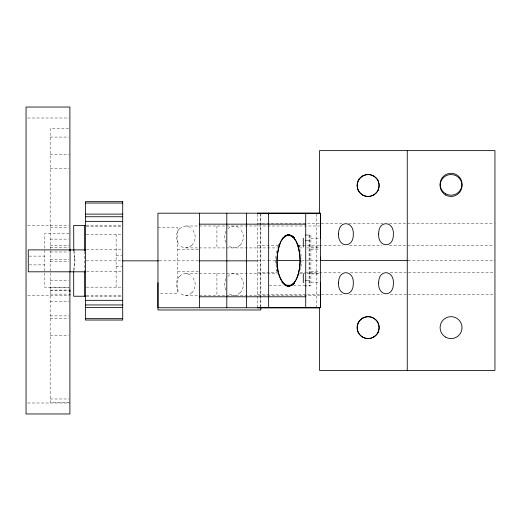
<?xml version="1.0" encoding="UTF-8"?>
<svg xmlns="http://www.w3.org/2000/svg" width="521" height="521" viewBox="0 0 521 521"><rect width="100%" height="100%" fill="white"/><g stroke="black" fill="none" stroke-linecap="round" stroke-linejoin="round"><path stroke-width="0.39" stroke-dasharray="2.6 1.95" d="M74.477 262.845L73.735 270.803M300.917 266.719L301.105 265.143A50.172 50.172 0 0 0 301.314 261.281M276.273 253.525L277.211 248.849M300.422 269.871L300.825 267.514M73.871 270.842L74.978 260.949L74.145 251.435M299.087 274.867L298.872 275.479M278.644 244.486L277.862 246.615L278.781 244.16M225.951 231.122L224.759 234.404A8.46 5.523 -90 0 0 224.759 239.504L225.951 242.786M225.951 278.696L224.759 281.978A8.46 5.523 -90 0 0 224.759 287.078L225.951 290.36M27.672 118L69.085 118M68.661 128.713L50.166 128.713L50.166 249.155M50.166 137.069L68.661 137.069M50.166 154.626L69.137 154.626M50.166 168.218L69.137 168.218M257.537 223.275L342.746 223.275M348.738 223.275L382.896 223.275M389.395 223.275L494.136 223.275M86.252 225.456L122.709 225.456M50.166 225.508L68.661 225.508M185.697 225.997L319.562 225.997M86.252 226.459L121.901 226.459M50.166 227.443L68.661 227.443M157.935 227.579L177.668 227.579L177.668 293.349L157.935 293.349M69.091 233.48L44.826 233.48L44.826 287.52L69.091 287.52M86.252 234.535L122.709 234.535M306.498 235.036L310.9 235.036L310.9 285.899L306.498 285.899M310.9 238.221L320.408 238.221M50.166 239.132L68.661 239.132M306.693 240.63L310.9 240.63M257.537 245.196L278.364 245.196M298.735 245.196L301.939 245.196M302.74 245.196L318.761 245.196M319.562 245.196L342.746 245.196M349.545 245.196L382.082 245.196M389.395 245.196L494.136 245.196M50.166 245.306L69.111 245.306M310.9 246.993L320.408 246.993M50.166 247.39L68.661 247.39M185.697 247.918L277.465 247.918M299.634 247.905L302.03 247.918M306.81 247.918L318.767 247.918M86.551 249.507L121.907 249.507M177.668 249.507L199.589 249.507M310.9 249.507L318.826 249.507M50.166 251.982L68.661 251.982M116.131 255.362L121.979 255.362M29.176 256.117L44.826 256.117M50.166 259.556L69.111 259.556M257.823 260.467L267.534 260.467M268.348 260.467L276.443 260.467M301.535 260.467L319.347 260.467M408.067 260.52L494.95 260.52M86.252 260.845L121.94 260.845M159.289 260.845L198.267 260.845M50.166 261.431L68.661 261.431M29.176 264.883L44.826 264.883M116.131 266.329L122.709 266.329M86.551 271.428L121.907 271.428M177.668 271.428L198.775 271.428M310.9 271.428L318.826 271.428M257.537 272.275L277.231 272.275M299.868 272.275L304.596 272.275M305.384 272.275L318.774 272.275M319.562 272.275L342.297 272.275M350.359 272.275L381.965 272.275M390.203 272.275L494.136 272.275M185.697 273.564L277.595 273.564M299.51 273.564L301.913 273.564M302.714 273.564L318.761 273.564M310.9 273.942L320.408 273.942M50.166 280.357L68.661 280.357M306.693 280.305L310.9 280.305M310.9 282.708L320.408 282.708M269.259 285.267L283.033 285.267M293.57 285.267L305.723 285.267M86.252 287.156L122.709 287.156M50.166 287.39L68.661 287.39M50.166 290.093L68.661 290.093M50.166 290.23L68.661 290.23M50.166 294.137L68.661 294.137M257.537 294.196L342.297 294.196M349.545 294.196L382.082 294.196M390.203 294.196L494.136 294.196M86.252 295.231L121.901 295.231M27.672 295.576L69.085 295.576M185.697 295.492L319.562 295.492M86.252 296.234L122.709 296.234M50.166 301.633L69.111 301.633M50.166 315.889L69.111 315.889M50.166 318.494L68.661 318.494M50.166 335.257L68.661 335.257M50.166 398.982L69.137 398.982M69.137 402.219L50.166 402.219L50.166 250.555M27.672 403L69.899 403M27.659 225.424L50.166 225.443M298.461 244.505L300.689 252.744M298.878 245.567L299.334 246.915M298.709 245.124L299.236 246.615M298.93 245.717L299.152 246.368M278.012 274.867L277.98 274.769M275.993 255.896A50.172 50.172 0 0 0 275.993 265.143L277.296 272.529M276.677 269.871L277.211 272.19M73.878 251.252L74.477 258.09M300.825 253.525L301.105 255.896A50.172 50.172 0 0 1 301.268 258.234M316.429 214.053L316.429 306.986M309.448 235.036L309.448 285.899M309.083 235.036L309.083 285.899M260.852 213.187L260.852 306.934M260.669 214.053L260.669 307.794M257.537 214.053L257.537 306.986M216.925 225.997L216.925 247.918M216.925 273.564L216.925 295.492M116.131 234.535L116.131 287.156M84.382 251.487L84.382 271.018M74.412 258.175A10.811 1.765 89.9 0 1 74.412 262.766M179.621 276.325A17.454 11.39 -90 0 1 191.78 276.325M179.563 276.195A13.292 8.675 90 0 0 178.573 277.341L176.508 281.978A8.46 5.523 90 0 0 176.508 287.078L178.573 291.721A13.292 8.675 -90 0 0 179.563 292.867M191.78 292.73A17.454 11.39 90 0 1 179.621 292.73M191.832 292.867A13.292 8.675 90 0 0 192.829 291.721L194.887 287.078A8.46 5.523 -90 0 0 194.887 281.978L192.829 277.341A13.292 8.675 -90 0 0 191.832 276.195M179.621 228.752A17.454 11.39 -90 0 1 191.78 228.752M179.563 228.621A13.292 8.675 -90 0 0 178.573 229.768L176.508 234.404A8.46 5.523 90 0 0 176.508 239.504L178.573 244.147A13.292 8.675 -90 0 0 179.563 245.293M191.78 245.163A17.454 11.39 90 0 1 179.621 245.163M191.832 245.293A13.292 8.675 90 0 0 192.829 244.147L194.887 239.504A8.46 5.523 -90 0 0 194.887 234.404L192.829 229.768A13.292 8.675 90 0 0 191.832 228.621M227.872 228.752A17.454 11.39 -90 0 1 240.031 228.752M240.031 245.163A17.454 11.39 -90 0 1 227.872 245.163M240.083 245.293A13.292 8.675 -90 0 0 241.08 244.147L243.138 239.504A8.46 5.523 -90 0 0 243.138 234.404L241.08 229.768A13.292 8.675 -90 0 0 240.083 228.621M227.872 276.325A17.454 11.39 -90 0 1 240.031 276.325M240.031 292.73A17.454 11.39 -90 0 1 227.872 292.73M240.083 292.867A13.292 8.675 -90 0 0 241.08 291.721L243.138 287.078A8.46 5.523 -90 0 0 243.138 281.978L241.08 277.341A13.292 8.675 -90 0 0 240.083 276.195M298.657 276.045A10.602 1.342 -63 0 1 298.748 275.909M278.351 275.909A10.602 1.342 63 0 1 278.442 276.045"/><path stroke-width="0.78" d="M69.899 294.99L69.899 294.222M69.899 291.656L69.899 289.858M157.941 282.76L157.935 307.742L320.408 307.742L320.408 282.76M320.408 260.467L320.408 257.094M320.408 227.039L320.408 224.74M320.395 307.657L320.408 213.187L157.935 213.187L157.987 309.969L260.852 309.969L260.852 307.533M280.656 242.07C275.596 255.29 274.593 273.323 284.694 284.446M296.456 278.956C301.314 267.384 301.314 253.642 296.449 242.07M358.227 180.8L357.354 183.522A6.337 3.53 -90 0 0 357.426 187.84L358.09 189.885M378.038 190.191L378.917 187.469A6.337 3.53 -90 0 0 378.845 183.145L378.181 181.106M358.227 322.929L357.354 325.651A6.337 3.53 90 0 0 357.426 329.975L358.09 332.014M378.038 332.32L378.917 329.598A6.337 3.53 -90 0 0 378.845 325.28L378.181 323.235M296.052 279.751L294.163 282.682L292.248 284.577M281.053 241.275L282.942 238.344L284.857 236.462M282.135 238.553L282.89 237.739M294.274 283.235L294.671 282.818M293.831 283.652L294.124 283.378L292.496 284.687M293.981 283.515L293.212 284.173M293.525 283.919L292.385 284.759M284.297 236.567L285.638 235.779M362.388 176.157L362.785 175.929M373.485 195.062L373.876 194.828M362.388 318.292L362.785 318.057M373.485 337.191L373.876 336.963M291.682 285.156L292.034 284.961L291.526 285.228A6.695 6.682 -56.9 0 1 285.814 285.384A6.695 6.682 56.9 0 0 291.539 285.267M285.541 235.824L284.186 236.645L285.703 235.752A6.682 6.584 0 0 1 291.389 235.766M285.039 236.091L287.403 235.212L289.207 235.147M292.066 284.948L289.696 285.827L287.787 285.886A7.411 7.229 51.8 0 1 284.316 284.297M286.296 235.603L287.247 235.271M290.809 285.43L289.852 285.762M287.924 235.14L290.874 235.538L293.251 236.892M289.083 285.905C289.07 285.912 288.777 285.925 288.706 285.925C296.963 284.192 299.054 272.62 299.835 265.143A55.78 55.78 0 0 0 299.835 255.896C298.82 248.419 297.387 236.983 288.549 235.108C279.712 236.983 278.279 248.419 277.263 255.896A55.78 55.78 0 0 0 277.263 265.143C278.279 272.62 279.712 284.056 288.549 285.931L285.039 284.948M288.048 235.127L288.51 235.108M85.437 203.047L122.709 203.047M257.537 213.239L319.562 213.239M85.437 214.118L122.709 214.118M85.437 216.743L122.709 216.743M85.437 221.366L122.709 221.366M199.589 224.154L305.723 224.154M85.437 225.456L73.695 225.456L73.774 250.445M305.723 235.036L306.107 235.036M305.723 240.63L306.107 240.63M85.437 249.885L28.271 249.885L28.271 271.806L85.437 271.806M277.25 260.467L300.728 260.467M320.161 260.467L408.067 260.52M122.748 260.845L158.475 260.845M199.074 260.845L257.537 260.845M305.723 280.305L306.107 280.305M285.469 285.267L291.141 285.267M305.723 285.899L306.107 285.899M85.437 296.234L73.695 296.234L73.682 271.369M199.589 296.781L305.723 296.781M85.437 300.324L122.709 300.324M85.437 304.948L122.709 304.948M85.437 307.572L122.709 307.572M257.537 307.794L319.562 307.794M85.437 318.644L122.709 318.644M288.68 235.114L289.135 235.134A6.819 6.793 0.4 0 1 291.48 235.752M289.598 235.218L291.246 235.818M285.58 285.228L284.844 284.831M291.981 236.046L291.395 235.752L292.053 236.085M285.423 285.156L283.893 284.173M292.125 236.124L291.565 235.824A6.858 6.832 0.5 0 0 289.214 235.088M285.501 285.02L287.709 285.86A3.849 2.781 0.2 0 0 289.865 285.788M292.261 236.208L294.619 238.162M292.34 236.254L294.118 237.654M373.876 176.157L374.267 176.411M362.004 194.58L362.388 194.828A32.478 18.085 -90 0 0 373.466 194.958M373.876 318.292L374.267 318.539M362.004 336.709L362.388 336.963M292.392 236.287L293.414 237.029M292.242 236.462L294.157 238.344L296.052 241.275M293.662 237.237L294.144 237.674M282.988 283.391L283.268 283.652M282.043 282.382L282.428 282.818M73.695 249.507L73.917 250.301M320.395 213.187L320.408 238.169M407.259 150.628L407.259 370.411M319.562 213.304L319.562 150.628L494.95 150.628L494.95 370.411L319.562 370.411L319.562 307.735M305.723 213.187L305.723 307.742M303.287 238.234L303.287 246.98M303.287 273.955L303.287 282.701M268.641 213.187L268.641 307.742M268.452 213.187L268.452 214.287M246.537 213.187L246.537 307.742M226.804 213.187L226.804 307.742M199.589 213.187L199.589 307.742M84.382 225.456L84.382 250.673M84.382 271.825L84.382 296.234M70.094 249.885L70.094 271.806M69.899 250.673L69.899 107.033L26.05 107.033L26.05 413.967L69.899 413.967L69.899 271.454M292.372 284.674A7.867 6.291 8.4 0 1 290.933 285.586M285.586 284.935A9.293 7.314 -6.1 0 1 284.772 284.381M284.74 236.365A7.841 6.285 8.4 0 1 286.172 235.453M287.24 235.251A3.875 2.813 0.2 0 1 289.611 235.192M291.154 235.922A8.434 6.532 -4.2 0 1 292.144 236.541M378.096 190.302A17.291 9.625 90 0 1 373.857 194.672M362.023 194.431A16.568 9.228 90 0 1 358.025 189.996M358.168 180.689A17.291 9.625 -90 0 1 362.414 176.319M362.805 176.033A32.478 18.085 -90 0 1 373.863 176.222M374.241 176.554A16.568 9.228 90 0 1 378.246 180.995M378.096 332.431A17.291 9.625 -90 0 1 373.857 336.8M373.466 337.087A32.478 18.085 -90 0 1 362.401 336.898M362.023 336.566A16.568 9.228 90 0 1 358.025 332.124M358.168 322.818A17.291 9.625 -90 0 1 362.414 318.448M362.805 318.162A32.478 18.085 -90 0 1 373.863 318.357M374.241 318.689A16.568 9.228 90 0 1 378.246 323.124M285.677 235.694A6.682 6.669 -59.2 0 1 291.428 235.694M285.521 235.792A6.858 6.832 -0.5 0 1 287.885 235.088M285.69 235.883A6.819 6.636 -10.4 0 1 287.937 235.245A6.858 6.649 -11.1 0 0 285.599 235.941M289.194 235.264A6.858 6.649 11.1 0 1 291.5 235.941M292.978 284.212A7.411 7.216 0.3 0 1 289.35 285.795M291.74 285.261A6.617 6.591 44.2 0 1 285.371 285.248M338.598 233.929C337.654 247.69 353.557 248.771 353.29 234.535C354.234 220.774 338.331 219.699 338.598 233.929M338.598 282.936C337.654 296.69 353.557 297.771 353.29 283.541C354.234 269.78 338.331 268.699 338.598 282.936M378.669 233.929C377.725 247.69 393.629 248.771 393.362 234.535C394.306 220.774 378.402 219.699 378.669 233.929M378.669 282.936C377.725 296.69 393.629 297.771 393.362 283.541C394.306 269.78 378.402 268.699 378.669 282.936M122.709 201.653L85.437 201.653L85.437 320.037L122.709 320.037L122.709 201.653M445.585 337.12A10.961 10.961 0 0 0 462.023 327.624A10.961 10.961 0 0 0 445.585 318.136A10.961 10.961 0 0 0 445.585 337.12M445.585 194.984A10.961 10.961 0 0 0 462.023 185.496A10.961 10.961 0 0 0 445.585 176A10.961 10.961 0 0 0 445.585 194.984M362.655 194.984A10.961 10.961 0 0 0 379.093 185.496A10.961 10.961 0 0 0 362.655 176A10.961 10.961 0 0 0 362.655 194.984M362.655 337.12A10.961 10.961 0 0 0 379.093 327.624A10.961 10.961 0 0 0 362.655 318.136A10.961 10.961 0 0 0 362.655 337.12M445.585 193.734A10.961 10.961 0 0 0 462.023 184.245A10.961 10.961 0 0 0 445.585 174.75A10.961 10.961 0 0 0 445.585 193.734"/></g></svg>
